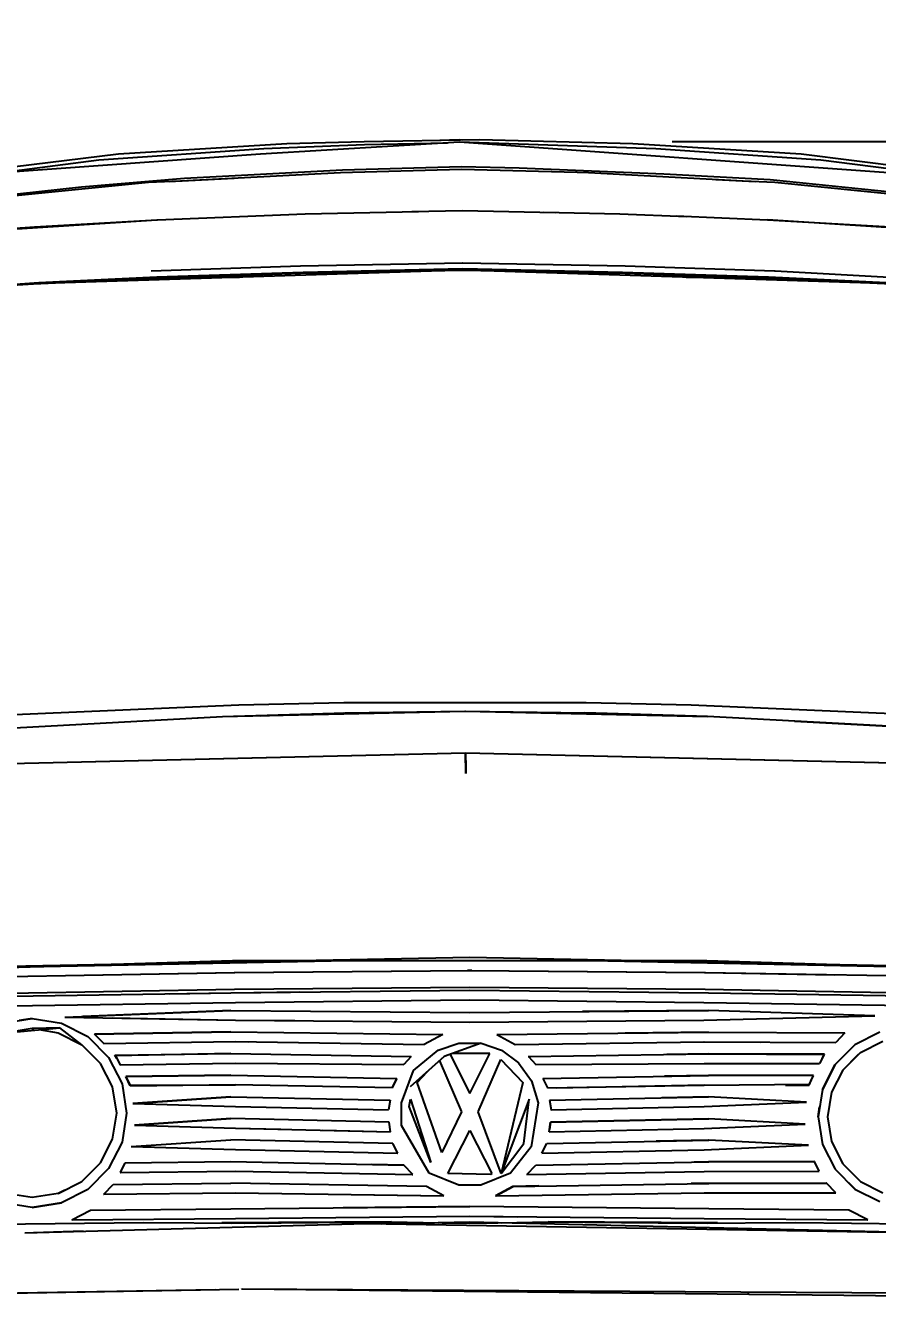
# Model space of a CAD drawing. Header units: millimetres. Extents: x 85290 to 188623, y -54691 to 10726.
# Drawn here: x 108272 to 109008, y -8951 to -7840 of the extents above; entities that cross this region are included whole.
import ezdxf

# ---------------------------------------------------------------- set-up
doc = ezdxf.new("R2010")
doc.units = ezdxf.units.MM
doc.linetypes.add('ELGO_LTYPE0', pattern=[0])
doc.layers.add('AUTO', color=150, linetype='Continuous')
doc.layers.add('RAZMER', color=5, linetype='Continuous')
doc.styles.add('WROMLATS', font='wromlats.shx', dxfattribs={"bigfont": 'bigfont.shx'})
doc.dimstyles.new('juka', dxfattribs={"dimscale": 100, "dimtxt": 2, "dimasz": 2, "dimexe": 1, "dimexo": 1, "dimgap": 1, "dimtad": 1, "dimtoh": 1, "dimdec": 0, "dimzin": 0, "dimdsep": 46, "dimtxsty": 'WROMLATS', "dimblk": 'OBLIQUE', "dimcen": -3, "dimdle": 1, "dimclrd": 256, "dimclre": 256, "dimclrt": 256, "dimadec": 0, "dimazin": 0, "dimtfac": 1, "dimtdec": 0, "dimtix": 1, "dimtmove": 2, "dimatfit": 3, "dimldrblk": 'ORIGIN2', "dimfxl": 1, "dimtvp": 2.5, "dimtolj": 1, "dimtzin": 0, "dimarcsym": 0})

# ---------------------------------------------------------------- blocks, each defined once
blk = doc.blocks.new('a_47')
at = {"color": 0, "linetype": 'ELGO_LTYPE0'}
for p, q in [((-49.365723, 79.65923), (-44.321096, 79.7479)), ((-46.063483, 79.717237), (-45.228517, 79.73921)), ((-45.228517, 79.73921), (-45.062697, 79.734913)), ((-44.321096, 79.7479), (-37.645209, 79.570851)), ((-60.947358, 78.852686), (-53.752434, 79.350442)), ((-60.096776, 79.111475), (-52.753222, 79.570851)), ((-53.891504, 79.117629), (-45.210159, 79.636964)), ((-53.752434, 79.350442), (-49.351752, 79.527783)), ((-52.753222, 79.570851), (-49.365723, 79.65923)), ((-49.351752, 79.527783), (-45.730364, 79.605812)), ((-45.210159, 79.636964), (-23.343742, 78.082764)), ((-44.995224, 79.621729), (-44.771397, 79.626516)), ((-44.771397, 79.626516), (-36.643159, 79.350537)), ((-37.645209, 79.570851), (-30.301559, 79.111865)), ((-36.643159, 79.350537), (-29.448139, 78.852686)), ((-65.913188, 78.411379), (-60.096776, 79.111475)), ((-65.605867, 78.280225), (-53.891504, 79.117629)), ((-65.103614, 78.316164), (-60.947358, 78.852686)), ((-30.301559, 79.111865), (-23.017371, 78.213722)), ((-29.448139, 78.852686), (-23.352444, 78.083351)), ((-61.712396, 77.682668), (-57.214844, 78.063235)), ((-57.885063, 77.907667), (-55.04092, 78.053761)), ((-50.399315, 78.29468), (-57.391989, 77.931789)), ((-57.214844, 78.063235), (-50.323641, 78.426027)), ((-45.128619, 78.434816), (-50.399315, 78.29468)), ((-50.323641, 78.426027), (-45.128619, 78.567335)), ((-45.128619, 78.567335), (-42.601073, 78.500441)), ((-40.075671, 78.300732), (-45.128619, 78.434816)), ((-42.601073, 78.500441), (-36.295903, 78.241652)), ((-39.589059, 78.288722), (-40.075671, 78.300732)), ((-32.839358, 77.931887), (-39.589059, 78.288722)), ((-36.295903, 78.241652), (-31.648624, 77.995265)), ((-67.508495, 77.039406), (-61.712396, 77.682668)), ((-58.783591, 77.863625), (-65.036905, 77.239016)), ((-57.391989, 77.931789), (-58.783591, 77.863625)), ((-34.024894, 77.994582), (-32.289946, 77.905029)), ((-31.448138, 77.863917), (-32.839358, 77.931887)), ((-31.648624, 77.995265), (-24.017489, 77.218994)), ((-25.195896, 77.239308), (-31.448138, 77.863917)), ((-58.391893, 76.243997), (-51.946294, 76.505813)), ((-51.946294, 76.505813), (-46.993935, 76.60259)), ((-47.285831, 76.596826), (-45.077741, 76.639992)), ((-45.077741, 76.639992), (-41.037977, 76.560986)), ((-41.532409, 76.570752), (-38.209665, 76.505813)), ((-38.209665, 76.505813), (-35.285151, 76.386964)), ((-35.752642, 76.40591), (-31.766307, 76.243997)), ((-68.176853, 75.608057), (-63.764846, 75.935304)), ((-68.167293, 75.608742), (-58.417666, 76.242334)), ((-63.764846, 75.935304), (-58.404887, 76.243019)), ((-58.40069, 76.24341), (-58.391893, 76.243997)), ((-21.978414, 75.607374), (-31.766307, 76.243997)), ((-31.766307, 76.243997), (-26.397765, 75.935596)), ((-58.672273, 74.007177), (-52.157509, 74.234816)), ((-52.157509, 74.234816), (-45.076454, 74.360499)), ((-45.066011, 74.101418), (-52.032816, 73.943606)), ((-45.070803, 74.360597), (-45.068943, 74.360597)), ((-45.068943, 74.360597), (-45.067084, 74.360597)), ((-38.099706, 73.943606), (-45.066011, 74.101418)), ((-45.061433, 74.360499), (-37.981546, 74.234718)), ((-37.981546, 74.234718), (-31.471383, 74.007177)), ((-45.067084, 74.034035), (-63.796389, 73.443994)), ((-63.796389, 73.443994), (-58.679497, 73.678857)), ((-58.414066, 73.729053), (-63.562119, 73.490968)), ((-58.679497, 73.678857), (-52.155673, 73.908252)), ((-52.032816, 73.943606), (-58.414066, 73.729053)), ((-57.314646, 73.726809), (-54.817283, 73.726904)), ((-52.155673, 73.908252), (-45.067084, 74.034035)), ((-26.343953, 73.443994), (-45.067084, 74.034035)), ((-45.067084, 74.034035), (-37.979209, 73.908252)), ((-31.720793, 73.728955), (-38.099706, 73.943606)), ((-37.979209, 73.908252), (-31.457817, 73.678857)), ((-35.322559, 73.726904), (-32.825386, 73.727003)), ((-26.575887, 73.490968), (-31.720793, 73.728955)), ((-31.4628, 74.006885), (-31.459677, 74.006787)), ((-31.459677, 74.006787), (-31.456244, 74.006495)), ((-31.457817, 73.678857), (-26.343953, 73.443994)), ((-31.441605, 74.005812), (-22.385537, 73.52007)), ((-67.701852, 73.187354), (-63.796389, 73.443994)), ((-63.796389, 73.443994), (-67.700589, 73.187551)), ((-63.562119, 73.490968), (-67.4878, 73.217529)), ((-65.311706, 54.611182), (-54.842484, 55.068314)), ((-54.842484, 55.068314), (-50.252449, 55.157667)), ((-50.252449, 55.157667), (-39.69053, 55.157667)), ((-39.69053, 55.157667), (-35.101473, 55.068314)), ((-35.101473, 55.068314), (-24.642479, 54.611182)), ((-66.919148, 53.94038), (-55.55352, 54.550344)), ((-56.747758, 54.486281), (-56.745612, 54.486376)), ((-56.638872, 54.49214), (-56.637585, 54.49214)), ((-55.55352, 54.550344), (-44.967186, 54.788625)), ((-55.55352, 54.550344), (-50.19561, 54.719287)), ((-53.910339, 54.587352), (-50.263965, 54.717141)), ((-52.217877, 54.62544), (-50.213682, 54.718703)), ((-50.19561, 54.719287), (-50.198328, 54.719388)), ((-50.19561, 54.719287), (-44.977724, 54.788429)), ((-44.967186, 54.788625), (-34.394133, 54.550636)), ((-44.956648, 54.788429), (-39.739358, 54.719287)), ((-39.739358, 54.719287), (-39.737403, 54.719579)), ((-34.389055, 54.55054), (-39.739358, 54.719287)), ((-39.739358, 54.719287), (-39.732039, 54.719287)), ((-39.713371, 54.718506), (-37.716806, 54.62544)), ((-34.383309, 54.550439), (-34.389055, 54.55054)), ((-23.025596, 53.94038), (-34.383309, 54.550439)), ((-30.597365, 54.347217), (-23.025596, 53.94038)), ((-66.419232, 52.468115), (-44.953716, 52.962255)), ((-55.512011, 52.723974), (-44.956648, 52.962452)), ((-44.956648, 52.962452), (-34.401572, 52.724075)), ((-44.953716, 52.962255), (-23.496592, 52.468115)), ((-44.930947, 52.066845), (-44.953716, 52.962255)), ((-44.953716, 52.962255), (-44.942295, 52.305716)), ((-65.880954, 52.480811), (-55.512011, 52.723974)), ((-44.942295, 52.305716), (-44.930947, 52.066845)), ((-34.401572, 52.724075), (-23.620713, 52.471048)), ((-44.761717, 44.031399), (-64.882409, 43.636477)), ((-64.098251, 43.620753), (-50.067675, 43.896729)), ((-61.292279, 43.706983), (-55.110943, 43.89683)), ((-55.110943, 43.89683), (-51.619923, 43.896729)), ((-51.540124, 43.896729), (-37.966502, 43.896633)), ((-24.642479, 43.636376), (-44.761717, 44.031399)), ((-39.462793, 43.896633), (-25.406539, 43.619871)), ((-37.894833, 43.896633), (-34.4123, 43.896532)), ((-34.4123, 43.896532), (-28.246867, 43.70718)), ((-69.234383, 43.462938), (-61.485064, 43.701029)), ((-64.858496, 43.206102), (-55.049121, 43.379247)), ((-60.762799, 43.279445), (-55.022466, 43.38091)), ((-55.049121, 43.379247), (-44.761717, 43.468213)), ((-55.022466, 43.38091), (-44.767177, 43.469971)), ((-44.761717, 43.468213), (-44.856942, 43.467045)), ((-44.767177, 43.469971), (-34.513175, 43.38091)), ((-44.679892, 43.467236), (-44.761717, 43.468213)), ((-44.761717, 43.468213), (-34.475672, 43.379349)), ((-34.513175, 43.38091), (-28.856337, 43.280911)), ((-34.475672, 43.379349), (-24.667966, 43.206203)), ((-28.088772, 43.702298), (-20.290243, 43.462747)), ((-55.036533, 42.646044), (-44.761717, 42.732763)), ((-44.761717, 42.732763), (-34.488284, 42.646044)), ((-64.840519, 42.478955), (-55.036533, 42.646044)), ((-64.772451, 42.341554), (-55.186236, 42.491943)), ((-57.872569, 42.449856), (-55.191219, 42.491943)), ((-55.191219, 42.491943), (-52.174032, 42.526418)), ((-55.186236, 42.491943), (-44.762885, 42.611086)), ((-54.98389, 42.070556), (-44.762885, 42.189211)), ((-44.762885, 42.611086), (-44.767177, 42.611086)), ((-44.762885, 42.611086), (-34.339249, 42.491943)), ((-44.762885, 42.189211), (-34.542572, 42.070556)), ((-34.488284, 42.646044), (-24.685943, 42.478955)), ((-34.339249, 42.491943), (-24.754679, 42.34165)), ((-64.840519, 41.924953), (-54.98389, 42.070556)), ((-62.435925, 41.428274), (-55.186236, 41.723585)), ((-55.191219, 41.723585), (-61.643159, 41.460794)), ((-55.186236, 41.723585), (-55.191219, 41.723585)), ((-55.186236, 41.723585), (-44.762885, 41.627491)), ((-44.762885, 41.627491), (-34.339249, 41.714603)), ((-34.344041, 41.714603), (-39.839351, 41.668701)), ((-34.542572, 42.070556), (-24.687397, 41.924953)), ((-34.339249, 41.714603), (-34.344041, 41.714603)), ((-27.090728, 41.479641), (-34.339249, 41.714603)), ((-65.133202, 41.161668), (-63.85957, 41.36343)), ((-63.85957, 41.36343), (-64.426863, 41.278762)), ((-63.85957, 41.36343), (-62.585437, 41.161668)), ((-62.585437, 41.161668), (-61.435735, 40.576124)), ((-62.440908, 41.428274), (-62.435925, 41.428274)), ((-62.435925, 41.428274), (-54.98389, 41.302198)), ((-60.356533, 41.393018), (-54.988682, 41.302198)), ((-54.988682, 41.302198), (-52.404678, 41.277784)), ((-54.98389, 41.302198), (-44.762885, 41.205716)), ((-44.762885, 41.205716), (-44.767177, 41.205716)), ((-44.762885, 41.205716), (-34.542572, 41.293114)), ((-34.542572, 41.293114), (-27.090728, 41.479641)), ((-64.998233, 40.749073), (-62.646687, 40.966749)), ((-63.858306, 40.929639), (-64.994323, 40.749657)), ((-62.646687, 40.966749), (-63.858306, 40.929639)), ((-63.858306, 40.929639), (-63.770711, 40.915775)), ((-63.559282, 40.882277), (-62.718355, 40.749073)), ((-62.718355, 40.749073), (-61.690032, 40.224755)), ((-61.690032, 40.224755), (-62.646687, 40.966749)), ((-61.435735, 40.576124), (-60.524022, 39.664012)), ((-61.139452, 40.690482), (-55.191219, 40.780228)), ((-60.993254, 40.538234), (-61.139452, 40.690482)), ((-61.139452, 40.690482), (-61.134469, 40.690482)), ((-55.186236, 40.780228), (-61.134469, 40.690482)), ((-61.134469, 40.690482), (-60.736716, 40.276223)), ((-55.191219, 40.780228), (-55.186236, 40.780228)), ((-55.186236, 40.780228), (-45.945108, 40.665579)), ((-45.945108, 40.665579), (-46.748531, 40.233254)), ((-43.583596, 40.665579), (-43.578803, 40.665579)), ((-43.578803, 40.665579), (-34.339249, 40.771145)), ((-43.578803, 40.665579), (-42.775094, 40.233254)), ((-34.344041, 40.771145), (-37.981546, 40.729541)), ((-34.339249, 40.771145), (-34.344041, 40.771145)), ((-34.339249, 40.771145), (-28.391301, 40.741849)), ((-28.391301, 40.741849), (-28.78896, 40.327591)), ((-26.871192, 40.769482), (-27.954972, 40.217042)), ((-60.874212, 39.409131), (-61.690032, 40.224755)), ((-60.736716, 40.276223), (-60.741699, 40.276223)), ((-60.736716, 40.276223), (-54.98389, 40.358645)), ((-54.986131, 40.358645), (-54.404485, 40.349758)), ((-54.98389, 40.358645), (-46.748531, 40.233254)), ((-47.225296, 39.103371), (-46.137202, 39.98999)), ((-46.748531, 40.233254), (-46.753323, 40.233254)), ((-46.137202, 39.98999), (-45.240533, 40.295756)), ((-44.271195, 40.295655), (-45.877254, 39.708155)), ((-45.240533, 40.295756), (-44.271195, 40.295655)), ((-44.271195, 40.295655), (-43.383586, 39.989895)), ((-43.383586, 39.989895), (-42.631256, 39.437062)), ((-42.775094, 40.233254), (-42.779791, 40.233254)), ((-42.775094, 40.233254), (-34.541499, 40.349656)), ((-34.542572, 40.349656), (-32.075202, 40.340185)), ((-34.541499, 40.349656), (-28.78896, 40.327591)), ((-27.954972, 40.217042), (-28.815615, 39.356691)), ((-28.78896, 40.327591), (-28.793943, 40.327591)), ((-28.483879, 39.116162), (-27.713668, 39.885986)), ((-27.713668, 39.885986), (-26.743543, 40.380323)), ((-60.3495, 38.380909), (-60.874212, 39.409131)), ((-60.524022, 39.664012), (-59.938681, 38.514894)), ((-60.249126, 39.762843), (-55.191219, 39.836866)), ((-60.172665, 39.617234), (-60.249126, 39.762843)), ((-60.249126, 39.762843), (-60.220706, 39.738232)), ((-55.186236, 39.836866), (-60.220706, 39.738232)), ((-60.220706, 39.738232), (-60.024893, 39.345461)), ((-60.024893, 39.345461), (-60.029876, 39.345461)), ((-60.024893, 39.345461), (-54.98389, 39.415383)), ((-55.191219, 39.836866), (-55.186236, 39.836866)), ((-55.186236, 39.836866), (-47.319329, 39.702392)), ((-54.98389, 39.415383), (-47.647941, 39.360988)), ((-47.647941, 39.360988), (-47.652638, 39.360988)), ((-47.319329, 39.702392), (-47.647941, 39.360988)), ((-45.877254, 39.708155), (-47.365224, 38.378859)), ((-46.090925, 39.517236), (-45.120704, 37.30005)), ((-45.619428, 39.802492), (-44.760358, 38.087744)), ((-43.881047, 39.84341), (-45.507228, 39.843506)), ((-44.760358, 38.087744), (-43.881047, 39.84341)), ((-44.400394, 37.299955), (-43.405568, 39.572805)), ((-43.405568, 39.572805), (-42.454874, 38.572705)), ((-42.631256, 39.437062), (-42.071593, 38.649076)), ((-42.208874, 39.702392), (-42.204106, 39.702392)), ((-42.204106, 39.702392), (-34.339249, 39.827883)), ((-42.204106, 39.702392), (-41.875493, 39.360988)), ((-41.875493, 39.360988), (-41.880166, 39.360988)), ((-41.875493, 39.360988), (-34.541499, 39.4063)), ((-34.344041, 39.827883), (-36.16749, 39.798778)), ((-34.541499, 39.4063), (-29.500401, 39.396828)), ((-34.339249, 39.827883), (-34.344041, 39.827883)), ((-29.286229, 39.81421), (-34.339249, 39.827883)), ((-34.339249, 39.827883), (-29.304588, 39.789504)), ((-29.500401, 39.396828), (-29.50536, 39.396828)), ((-29.304588, 39.789504), (-29.500401, 39.396828)), ((-29.388368, 39.619583), (-29.286229, 39.81421)), ((-29.368174, 38.272512), (-28.815615, 39.356691)), ((-28.815615, 39.356691), (-29.368174, 38.272512)), ((-29.304588, 39.789504), (-29.286229, 39.81421)), ((-28.815615, 39.356691), (-29.041397, 38.932669)), ((-27.80987, 39.789796), (-28.483879, 39.116162)), ((-59.772265, 38.829052), (-55.191219, 38.893801)), ((-59.589541, 38.4354), (-59.772265, 38.829052)), ((-59.772265, 38.829052), (-59.767282, 38.829052)), ((-55.186236, 38.893801), (-59.767282, 38.829052)), ((-59.767282, 38.829052), (-59.579789, 38.451904)), ((-55.191219, 38.893801), (-55.186236, 38.893801)), ((-55.186236, 38.893801), (-47.952235, 38.749266)), ((-47.952235, 38.749266), (-48.156059, 38.340384)), ((-48.154008, 38.343114), (-47.952235, 38.749266)), ((-47.743547, 37.690675), (-47.225296, 39.103371)), ((-47.065818, 38.572806), (-46.602237, 39.060497)), ((-41.575587, 38.749266), (-41.570794, 38.749266)), ((-41.570794, 38.749266), (-34.339249, 38.884717)), ((-41.570794, 38.749266), (-41.36709, 38.340384)), ((-34.344041, 38.884717), (-36.258304, 38.848877)), ((-34.339249, 38.884717), (-34.344041, 38.884717)), ((-29.757511, 38.88042), (-34.339249, 38.884717)), ((-29.956543, 38.462162), (-29.832327, 38.72993)), ((-29.945028, 38.503176), (-29.757511, 38.88042)), ((-28.483879, 39.116162), (-28.97774, 38.146144)), ((-60.169232, 37.24097), (-60.3495, 38.380909)), ((-59.938681, 38.514894), (-59.736812, 37.24097)), ((-59.579789, 38.451904), (-54.98389, 38.472217)), ((-54.98389, 38.472217), (-59.571874, 38.410985)), ((-48.156059, 38.340384), (-54.98389, 38.472217)), ((-45.985639, 35.519969), (-47.065818, 38.572806)), ((-42.454874, 38.572705), (-43.388283, 34.604442)), ((-42.071593, 38.649076), (-41.777146, 37.69058)), ((-41.36709, 38.340384), (-34.541499, 38.463134)), ((-34.541499, 38.463134), (-40.972841, 38.332665)), ((-34.541499, 38.463134), (-29.945028, 38.503176)), ((-30.984771, 38.462353), (-29.956543, 38.462162)), ((-29.368174, 38.272512), (-29.558599, 37.070751)), ((-55.191219, 37.950832), (-59.461415, 37.662941)), ((-59.461415, 37.662941), (-58.732426, 37.641162)), ((-59.461415, 37.662941), (-59.456456, 37.662941)), ((-59.456456, 37.662941), (-55.186236, 37.950832)), ((-59.456456, 37.662941), (-54.98389, 37.529248)), ((-55.186236, 37.950832), (-55.191219, 37.950832)), ((-55.186236, 37.950832), (-48.239648, 37.800539)), ((-48.239648, 37.800539), (-48.305166, 37.37759)), ((-47.743547, 36.702102), (-47.743547, 37.690675)), ((-47.405565, 37.519485), (-47.348726, 37.843114)), ((-47.348726, 37.843114), (-46.466124, 35.075539)), ((-42.172372, 37.843114), (-43.388283, 34.604442)), ((-42.398727, 35.918021), (-42.172372, 37.843114)), ((-41.777146, 37.69058), (-42.076957, 35.760301)), ((-41.287792, 37.800539), (-41.282999, 37.800539)), ((-41.282999, 37.800539), (-34.339249, 37.941748)), ((-41.282999, 37.800539), (-41.217482, 37.37759)), ((-34.344041, 37.941748), (-36.379397, 37.900341)), ((-34.541499, 37.520164), (-30.067861, 37.714308)), ((-34.339249, 37.941748), (-34.344041, 37.941748)), ((-30.067861, 37.714308), (-34.339249, 37.941748)), ((-28.97774, 38.146144), (-29.147947, 37.070751)), ((-60.3495, 36.101127), (-60.169232, 37.24097)), ((-59.736812, 37.24097), (-59.938681, 35.96704)), ((-54.98389, 37.529248), (-48.305166, 37.37759)), ((-48.305166, 37.37759), (-48.309958, 37.37759)), ((-46.466124, 35.075539), (-47.405565, 37.519485)), ((-45.120704, 37.30005), (-45.985639, 35.519969)), ((-43.388283, 34.604442), (-44.400394, 37.299955)), ((-41.217482, 37.37759), (-41.222179, 37.37759)), ((-41.217482, 37.37759), (-34.541499, 37.520164)), ((-29.558599, 37.070751), (-29.496777, 37.515873)), ((-29.558599, 37.070751), (-29.518759, 37.321925)), ((-29.558599, 37.070751), (-29.368174, 35.868895)), ((-29.147947, 37.070751), (-28.97774, 35.995364)), ((-55.189836, 36.997706), (-59.39511, 36.710501)), ((-59.39511, 36.710501), (-54.98749, 36.576027)), ((-59.39511, 36.710501), (-59.390127, 36.710501)), ((-59.390127, 36.710501), (-55.184853, 36.997706)), ((-59.390127, 36.710501), (-54.982507, 36.576027)), ((-55.184853, 36.997706), (-55.189836, 36.997706)), ((-48.287785, 36.844289), (-55.184853, 36.997706)), ((-54.98749, 36.576027), (-53.012693, 36.531299)), ((-54.982507, 36.576027), (-48.222649, 36.422998)), ((-51.181638, 36.489892), (-48.227632, 36.422998)), ((-48.222649, 36.422998), (-48.287785, 36.844289)), ((-46.539247, 34.61597), (-47.743547, 36.702102)), ((-41.299116, 36.422998), (-41.23398, 36.844289)), ((-41.299116, 36.422998), (-34.541499, 36.567044)), ((-41.238963, 36.844289), (-41.289151, 36.519581)), ((-41.238963, 36.844289), (-34.342873, 36.988622)), ((-41.23398, 36.844289), (-41.238963, 36.844289)), ((-34.337795, 36.988622), (-41.23398, 36.844289)), ((-34.541499, 36.567044), (-30.133307, 36.761767)), ((-34.342873, 36.988622), (-34.337795, 36.988622)), ((-30.133307, 36.761767), (-34.337795, 36.988622)), ((-60.874212, 35.072803), (-60.3495, 36.101127)), ((-59.938681, 35.96704), (-60.524022, 34.817821)), ((-59.535158, 35.785794), (-55.184853, 36.065578)), ((-55.184853, 36.065578), (-55.189836, 36.065578)), ((-48.116505, 35.911572), (-55.184853, 36.065578)), ((-48.227632, 36.422998), (-48.222649, 36.422998)), ((-45.71923, 34.60415), (-44.760358, 36.477005)), ((-44.760358, 36.477005), (-43.801844, 34.604055)), ((-41.405666, 35.911572), (-34.337795, 36.056495)), ((-41.304099, 36.422998), (-41.299116, 36.422998)), ((-34.342873, 36.056495), (-36.625397, 36.009717)), ((-34.337795, 36.056495), (-34.342873, 36.056495)), ((-29.988277, 35.83706), (-34.337795, 36.056495)), ((-28.97774, 35.995364), (-28.483879, 35.02534)), ((-59.54014, 35.785794), (-59.535158, 35.785794)), ((-59.535158, 35.785794), (-54.982507, 35.643899)), ((-54.982507, 35.643899), (-47.907722, 35.492045)), ((-47.907722, 35.492045), (-48.116505, 35.911572)), ((-47.912705, 35.492045), (-47.907722, 35.492045)), ((-43.388283, 34.604442), (-42.398727, 35.918021)), ((-42.076957, 35.760301), (-42.981827, 34.615868)), ((-41.618955, 35.491943), (-41.614067, 35.491943)), ((-41.614067, 35.491943), (-41.405666, 35.911572)), ((-41.614067, 35.491943), (-34.541499, 35.634816)), ((-34.541499, 35.634816), (-29.988277, 35.83706)), ((-29.368174, 35.868895), (-28.815615, 34.784716)), ((-29.358399, 35.849857), (-29.1875, 35.498488)), ((-61.690032, 34.256691), (-60.874212, 35.072803)), ((-60.524022, 34.817821), (-61.435735, 33.90581)), ((-60.01054, 34.6479), (-59.797847, 35.069877)), ((-59.797847, 35.069877), (-55.184853, 35.123193)), ((-55.184853, 35.123193), (-47.647941, 34.968019)), ((-47.654092, 34.971923), (-49.047649, 34.999853)), ((-47.647941, 34.968019), (-47.654092, 34.971923)), ((-47.250283, 34.554738), (-47.647941, 34.968019)), ((-42.271101, 34.554738), (-41.875493, 34.968019)), ((-41.875493, 34.968019), (-34.337795, 35.114014)), ((-34.342873, 35.114014), (-34.967577, 35.102201)), ((-29.730379, 35.121244), (-34.342873, 35.114014)), ((-34.337795, 35.114014), (-29.725396, 35.121244)), ((-29.725396, 35.121244), (-29.730379, 35.121244)), ((-29.512703, 34.699267), (-29.725396, 35.121244)), ((-28.483879, 35.02534), (-27.713668, 34.255421)), ((-62.718355, 33.732665), (-61.690032, 34.256691)), ((-60.015428, 34.6479), (-60.01054, 34.6479)), ((-60.01054, 34.6479), (-54.982507, 34.701514)), ((-54.982507, 34.701514), (-47.250283, 34.554738)), ((-47.271097, 34.55503), (-47.255266, 34.554738)), ((-47.255266, 34.554738), (-47.250283, 34.554738)), ((-45.240533, 34.093118), (-46.539247, 34.61597)), ((-43.864071, 34.562743), (-45.71923, 34.60415)), ((-42.981827, 34.615868), (-44.281637, 34.093118)), ((-43.801844, 34.604055), (-43.864071, 34.562743)), ((-42.276084, 34.554738), (-42.271101, 34.554738)), ((-42.271101, 34.554738), (-34.540331, 34.69243)), ((-34.540331, 34.69243), (-29.512703, 34.699267)), ((-28.815615, 34.784716), (-27.954972, 33.924365)), ((-27.713668, 34.255421), (-26.743543, 33.761185)), ((-63.858306, 33.552247), (-64.998233, 33.732766)), ((-62.718355, 33.732665), (-63.858306, 33.552247)), ((-62.432921, 33.878076), (-62.718355, 33.732665)), ((-61.435735, 33.90581), (-62.585437, 33.320266)), ((-60.74413, 33.70347), (-60.739267, 33.70347)), ((-60.739267, 33.70347), (-60.324609, 34.126025)), ((-60.739267, 33.70347), (-54.982507, 33.75923)), ((-60.324609, 34.126025), (-55.184853, 34.180909)), ((-55.184853, 34.180909), (-55.189836, 34.180909)), ((-46.645319, 34.038621), (-55.184853, 34.180909)), ((-54.982507, 33.75923), (-45.890438, 33.631593)), ((-45.890438, 33.631593), (-46.645319, 34.038621)), ((-44.281637, 34.093118), (-45.240533, 34.093118)), ((-42.880571, 34.038621), (-43.635738, 33.631593)), ((-43.630659, 33.631593), (-42.875588, 34.038621)), ((-43.630659, 33.631593), (-34.540331, 33.750147)), ((-41.742861, 34.056395), (-42.880571, 34.038621)), ((-42.875588, 34.038621), (-34.337795, 34.171826)), ((-34.342873, 34.171826), (-35.105073, 34.159911)), ((-34.540331, 33.750147), (-28.783691, 33.754736)), ((-29.203212, 34.177393), (-34.342873, 34.171826)), ((-34.337795, 34.171826), (-29.198253, 34.177297)), ((-29.198253, 34.177297), (-29.203212, 34.177393)), ((-28.783691, 33.754736), (-29.198253, 34.177297)), ((-28.240812, 34.201419), (-27.95819, 33.92759)), ((-27.954972, 33.924365), (-26.871192, 33.371925)), ((-63.85957, 33.118457), (-65.133202, 33.320266)), ((-62.585437, 33.320266), (-63.85957, 33.118457)), ((-63.85957, 33.118457), (-62.585437, 33.320266)), ((-62.585437, 33.320266), (-62.993562, 33.253419)), ((-55.184853, 33.063573), (-44.760358, 33.154786)), ((-44.765341, 33.154786), (-50.294816, 33.106399)), ((-48.94551, 33.674365), (-45.895397, 33.631593)), ((-45.895397, 33.631593), (-45.890438, 33.631593)), ((-44.760358, 33.154786), (-44.765341, 33.154786)), ((-34.337795, 33.063525), (-44.760358, 33.154786)), ((-43.635738, 33.631593), (-43.630659, 33.631593)), ((-62.12939, 32.581836), (-62.124717, 32.581836)), ((-62.124717, 32.581836), (-61.3083, 33.004785)), ((-62.124717, 32.581836), (-54.982507, 32.641798)), ((-61.3083, 33.004785), (-55.184853, 33.063573)), ((-54.982507, 32.641798), (-44.760358, 32.73384)), ((-44.762885, 32.73384), (-42.685544, 32.715088)), ((-44.760358, 32.73384), (-34.540331, 32.641798)), ((-34.540331, 32.641798), (-27.398145, 32.581836)), ((-28.214443, 33.004785), (-34.337795, 33.063525)), ((-27.398145, 32.581836), (-28.214443, 33.004785)), ((-27.403033, 32.581836), (-27.398145, 32.581836)), ((-65.960252, 32.382762), (-58.995616, 32.461673)), ((-64.186513, 32.016408), (-49.278414, 32.416165)), ((-63.798344, 32.026809), (-61.636436, 32.091844)), ((-58.995616, 32.461673), (-54.588759, 32.435304)), ((-48.184573, 32.487404), (-55.581748, 32.441258)), ((-55.152237, 32.438672), (-48.184573, 32.487404)), ((-54.588759, 32.435304), (-48.184573, 32.487404)), ((-49.278414, 32.416165), (-25.51378, 32.019335)), ((-48.596489, 32.404786), (-44.758689, 32.481349)), ((-44.758689, 32.481349), (-48.215043, 32.398391)), ((-48.184573, 32.487404), (-46.112001, 32.454348)), ((-45.97491, 32.452148), (-44.761717, 32.432812)), ((-44.761717, 32.432812), (-43.545711, 32.45225)), ((-25.333392, 32.01499), (-44.758689, 32.481349)), ((-44.758689, 32.481349), (-41.994726, 32.426858)), ((-43.399608, 32.454544), (-41.339457, 32.487452)), ((-33.945596, 32.441258), (-41.339457, 32.487452)), ((-41.339457, 32.487452), (-34.371769, 32.438719)), ((-41.339457, 32.487452), (-34.936034, 32.435352)), ((-34.936034, 32.435352), (-30.529988, 32.461721)), ((-30.529988, 32.461721), (-23.56621, 32.382864)), ((-29.758799, 32.130033), (-25.475204, 32.018656)), ((-68.379199, 29.285353), (-64.057314, 29.396874)), ((-64.482605, 29.385889), (-55.859363, 29.540628)), ((-64.057314, 29.396874), (-54.842484, 29.55845)), ((-54.769051, 29.560208), (-54.765522, 29.560256)), ((-54.765522, 29.560256), (-54.762304, 29.560208)), ((-54.726159, 29.559618), (-25.461423, 29.396683)), ((-54.674423, 29.559326), (-15.279388, 29.150927)), ((-53.130662, 29.54331), (-53.130662, 29.550731)), ((-37.284958, 29.379052), (-37.282622, 29.462498)), ((-32.603323, 29.330516), (-32.603323, 29.436427))]:
    blk.add_line(p, q, dxfattribs=at)
blk = doc.blocks.new('_Oblique')
at = {"color": 0, "linetype": 'ByBlock', "lineweight": -2}
blk.add_line((-0.5, -0.5), (0.5, 0.5), dxfattribs=at)
blk = doc.blocks.new('*D79')
at = {"layer": 'Defpoints', "color": 0, "transparency": 16777216}
for p in [(108731.1, -7939.8), (110303.4, -7939.8), (109650.5, -9519.6)]:
    blk.add_point(p, dxfattribs=at)
at = {"layer": 'RAZMER', "lineweight": -2, "transparency": 16777216}
for p, q in [((110303.4, -9619.6), (110303.4, -7839.8)), ((108831.1, -7939.8), (110403.4, -7939.8)), ((109750.5, -9519.6), (110403.4, -9519.6))]:
    blk.add_line(p, q, dxfattribs=at)
at = {"layer": 'RAZMER', "lineweight": -2, "transparency": 16777216, "xscale": 200, "yscale": 200, "zscale": 200}
for p, rotation in [((110303.4, -7939.8), 90), ((110303.4, -9519.6), 270)]:
    blk.add_blockref('_Oblique', p, dxfattribs=dict(at, rotation=rotation))
at = {"layer": 'RAZMER', "transparency": 16777216, "insert": (110103.4, -8729.7), "char_height": 200, "attachment_point": 5, "rotation": 90, "style": 'WROMLATS'}
blk.add_mtext('\\A1;1580', dxfattribs=at)
blk = doc.blocks.new('_Origin2')
at = {"color": 0, "linetype": 'ByBlock', "lineweight": -2}
blk.add_line((-0.5, 0), (-1, 0), dxfattribs=at)
for radius in [0.5, 0.25]:
    blk.add_circle((0, 0), radius, dxfattribs=at)

msp = doc.modelspace()

# ---------------------------------------------------------------- block references
at = {"layer": 'AUTO', "xscale": 19.79999999999563, "yscale": 19.79999999999563, "zscale": 19.79999999999563}
msp.add_blockref('a_47', (109542.5, -9517.1), dxfattribs=at)

# ---------------------------------------------------------------- dimensions: what is measured, and where the dimension line sits
at = {"layer": 'RAZMER'}
dim = msp.add_linear_dim(base=(110303.4, -7939.8), p1=(109650.5, -9519.6), p2=(108731.1, -7939.8), angle=90, dimstyle='juka', dxfattribs=at)
dim.commit()
dim.dimension.update_dxf_attribs({"geometry": '*D79', "text_midpoint": (110103.4, -8729.7)})

doc.saveas('drawing.dxf')
